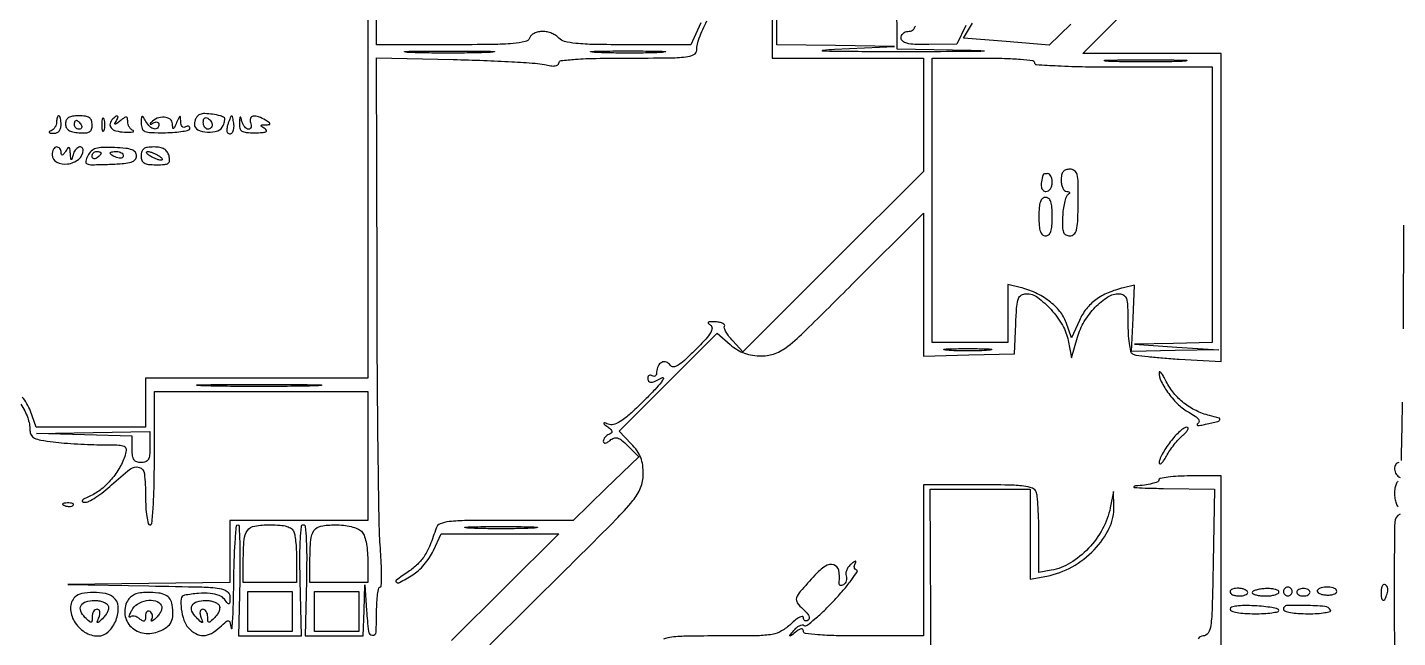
# Model space of a CAD drawing. Extents: x 23 to 255, y 40 to 184.
# Drawn here: x 174.48 to 200.56, y 136.85 to 148.46 of the extents above; entities that cross this region are included whole.
import ezdxf

# ---------------------------------------------------------------- set-up
doc = ezdxf.new("R2010")
doc.units = 0
doc.header["$MEASUREMENT"] = 0

msp = doc.modelspace()

# ---------------------------------------------------------------- linework, layer by layer
for points in [[(207.919475, 175.632891, 0.000007), (191.762556, 175.634099, 0.00002), (173.0434, 175.634494, 0.000013), (151.49745, 175.633531), (95.9364, 175.6296)], [(191.006454, 152.176292), (191.028407, 148.054084), (192.444654, 148.028703, -0.010682), (192.687081, 148.019175, -0.958956), (192.686914, 148.010316, -0.004826), (192.204835, 148.003808, -0.000809), (191.2806, 148.001749, -0.000966), (190.149495, 148.003246, -0.00757), (189.623493, 148.012923, -0.917372), (189.622599, 148.029906, -0.023789), (189.8424, 148.05), (190.9845, 148.099823), (189.86355, 148.117212), (188.7426, 148.1346), (188.7426, 148.8537, 0.008665)], [(183.2859, 136.716427), (184.74525, 138.162229, 0.00196), (185.67431, 139.089911, 0.02468), (186.005817, 139.458211, 0.070904), (186.153928, 139.704207, 0.100431), (186.2046, 139.953937, 0.034244), (186.192335, 140.132805, 0.059282), (186.154745, 140.276803, 0.060466), (186.085055, 140.406037, 0.037178), (185.974898, 140.539599), (185.745196, 140.779356), (186.676794, 141.710954), (187.608392, 142.642552), (187.858246, 142.427679, 0.038915), (187.994709, 142.327664, 0.053262), (188.131885, 142.261694, 0.051646), (188.283186, 142.224887, 0.033799), (188.462444, 142.212703, 0.092571), (188.714102, 142.259623, 0.075538), (188.952286, 142.395913, 0.026619), (189.300306, 142.703464, 0.002107), (190.175594, 143.571406), (191.5344, 144.930212), (191.5344, 143.568447), (191.5344, 142.206681), (192.40155, 142.23079), (193.2687, 142.2549), (193.293715, 142.82595, -0.00743), (193.313275, 143.15914, -0.065475), (193.34314, 143.303312, -0.177166), (193.398801, 143.371344, -0.134397), (193.492525, 143.397, -0.160209), (193.710348, 143.325367, -0.051484), (193.965263, 143.093393, -0.05068), (194.182452, 142.794466, -0.085611), (194.290181, 142.504971), (194.352107, 142.174878), (194.46654, 142.567328, -0.064037), (194.597751, 142.867886, -0.05647), (194.805464, 143.139798, -0.061195), (195.043557, 143.333676, -0.141218), (195.263291, 143.397, -0.145553), (195.348851, 143.371554, -0.177446), (195.398535, 143.305019, -0.064882), (195.421141, 143.165458, -0.007752), (195.426, 142.852093, 0.015019), (195.43239, 142.639401, 0.021361), (195.451792, 142.451312, 0.018171), (195.479355, 142.301407, 0.202461), (195.513801, 142.252921, 0.105192), (195.579025, 142.229558, 0.004999), (195.810957, 142.200568, 0.00802), (196.089043, 142.173141, 0.00567), (196.402101, 142.150899), (197.2026, 142.10314), (197.2026, 145.03427), (197.2026, 147.9654), (195.886565, 147.9654), (194.570531, 147.9654), (198.593765, 151.987581, 0.000596)], [(187.30228, 148.553075), (187.106277, 148.1346), (185.904398, 148.1346, -0.004094), (185.275236, 148.139751, -0.020103), (184.92059, 148.159836, -0.033948), (184.702717, 148.196036, -0.162805), (184.5972, 148.2615, 0.077928), (184.542047, 148.31012, 0.044389), (184.462954, 148.351123, 0.043027), (184.373844, 148.379035, 0.05444), (184.288086, 148.3884, 0.057719), (184.206528, 148.378954, 0.058842), (184.12985, 148.351123, 0.064964), (184.069249, 148.310066, 0.120372), (184.035594, 148.2615, -0.251801), (183.956243, 148.193151, -0.033022), (183.728553, 148.158349, -0.018497), (183.334063, 148.139134, -0.00292), (182.557749, 148.1346), (181.1286, 148.1346), (181.1286, 150.7995)], [(180.9594, 148.9806), (180.9594, 145.3851), (180.9594, 141.7896), (178.8444, 141.7896), (176.7294, 141.7896), (176.7294, 141.3243), (176.7294, 140.859), (175.688895, 140.859), (174.64839, 140.859), (174.539636, 141.159756, 0.092322), (174.380903, 141.429988, 0.049892)], [(188.658, 148.682406), (188.658, 147.8808), (190.0962, 147.8808), (191.5344, 147.8808), (191.5344, 146.801376), (191.5344, 145.721952), (189.817581, 144.006666), (188.100762, 142.291379), (187.905218, 142.499527, -0.025995), (187.833464, 142.584335, -0.037088), (187.779759, 142.667009, -0.041054), (187.748384, 142.737288, -0.226506), (187.752718, 142.777387, 0.312736), (187.751258, 142.804896, 0.117087), (187.719566, 142.830443, 0.064519), (187.659371, 142.850156, 0.031901), (187.579413, 142.860108, 0.013224), (187.480869, 142.863421, 0.137601), (187.442151, 142.852858, 0.48778), (187.439669, 142.832842, 0.058293), (187.480249, 142.800691, -0.266146), (187.511919, 142.742301, -0.13045), (187.487525, 142.658316, -0.050862), (187.391795, 142.530741, -0.010004), (187.193084, 142.323916, -0.010293), (186.988942, 142.12801, -0.049444), (186.860338, 142.031171, -0.122555), (186.775351, 142.004628, -0.275695), (186.717626, 142.034621, 0.169135), (186.644171, 142.09428, 0.204276), (186.55617, 142.089348, 0.164005), (186.484584, 142.017946, 0.115908), (186.4584, 141.906514, -0.069308), (186.452171, 141.861795, -0.14379), (186.433549, 141.83225, -0.190139), (186.40594, 141.822267, -0.131946), (186.3738, 141.8319, 0.082592), (186.341474, 141.845141, 0.161196), (186.314051, 141.842509, 0.182303), (186.295823, 141.824621, 0.108972), (186.2892, 141.794593, 0.121809), (186.304317, 141.733463, 0.283517), (186.343342, 141.710419, 0.101233), (186.419033, 141.727416, 0.013002), (186.569712, 141.799957, -0.689171), (186.587321, 141.78413, -0.075081), (186.547679, 141.714584, -0.021452), (186.42264, 141.569366, -0.007993), (186.235215, 141.375981, -0.010266), (185.978121, 141.129399, -0.034846), (185.796745, 140.98442, -0.056484), (185.660819, 140.9116, -0.175153), (185.558415, 140.908304, 0.004552), (185.46661, 140.937257, 0.336165), (185.452752, 140.932164, 0.381627), (185.454933, 140.918575, 0.004977), (185.5278, 140.86054, -0.028294), (185.585968, 140.809606, -0.163202), (185.604285, 140.773678, -0.265826), (185.592916, 140.744515, -0.073631), (185.54895, 140.718609, 0.065615), (185.508517, 140.695646, 0.060931), (185.474264, 140.662481, 0.065059), (185.451045, 140.6246, 0.105376), (185.4432, 140.587791, 0.19315), (185.453731, 140.561547, 0.241369), (185.478203, 140.553057, 0.105911), (185.518343, 140.567746, 0.032734), (185.570743, 140.605734, -0.08344), (185.645901, 140.64939, -0.165999), (185.713901, 140.651481, -0.101426), (185.791705, 140.608934, -0.020708), (185.907742, 140.502131), (186.117196, 140.292676), (185.493115, 139.687538), (184.869033, 139.0824), (183.588361, 139.0824, 0.002817), (182.840177, 139.078184, 0.024939), (182.510755, 139.058019, 0.06418), (182.336932, 139.015631, 0.226903), (182.260115, 138.93435, -0.016554), (182.145685, 138.614956, -0.047607), (182.038706, 138.405532, -0.060203), (181.909875, 138.248697, -0.041527), (181.730935, 138.104038, 0.007762), (181.503519, 137.944289, 0.515304), (181.503875, 137.903506, 0.286547), (181.563882, 137.900365, 0.006932), (181.815931, 138.044578, 0.054094), (181.921533, 138.123474, 0.029119), (182.033952, 138.241082, 0.028639), (182.135776, 138.375762, 0.039756), (182.209684, 138.507696), (182.3553, 138.824235), (183.474871, 138.826417), (184.594442, 138.8286), (183.57508, 137.8134), (182.555718, 136.7982)], [(174.358746, 141.292394, -0.056958), (174.4868, 141.037028, -0.08798), (174.5298, 140.794548, 0.130293), (174.552645, 140.708369, 0.149657), (174.61442, 140.650189, 0.07171), (174.737119, 140.610187, 0.01311), (174.97395, 140.575419, 0.010001), (175.179437, 140.554897, 0.00546), (175.4322, 140.537526, 0.005438), (175.689542, 140.525468, 0.008613), (175.910251, 140.521335, -0.00618), (176.221775, 140.517019, -0.097645), (176.324762, 140.493894, -0.297726), (176.360022, 140.439663, -0.074841), (176.343302, 140.33025, -0.054631), (176.239266, 140.091013, -0.045626), (176.080354, 139.863907, -0.046733), (175.888169, 139.675426, -0.067424), (175.685173, 139.55163, 0.014372), (175.577335, 139.500634, 0.085989), (175.527749, 139.463559, 0.459083), (175.530143, 139.440523, 0.141047), (175.56804, 139.427701, 0.131223), (175.648163, 139.445195, 0.023553), (175.781777, 139.522232, 0.023996), (175.933552, 139.630148, 0.019663), (176.085101, 139.7592, -0.019844), (176.441212, 140.062223, -0.250694), (176.609061, 140.091741, -0.296096), (176.707866, 139.969024, -0.025538), (176.7294, 139.5477, 0.013867), (176.735352, 139.333106, 0.024301), (176.753804, 139.156425, 0.022017), (176.780115, 139.024373, 0.345347), (176.814, 138.9978, 0.387276), (176.85176, 139.032207, 0.006567), (176.87604, 139.3362, 0.011649), (176.893283, 139.734421, 0.004994), (176.8986, 140.2668), (176.8986, 141.5358), (178.929, 141.5358), (180.9594, 141.5358), (180.9594, 140.3091), (180.9594, 139.0824), (179.6481, 139.0824), (178.3368, 139.0824), (178.3368, 138.4902), (178.3368, 137.898), (176.79285, 137.878881), (175.2489, 137.859762), (176.79285, 137.834672, -0.001638), (177.80335, 137.81494, -0.027873), (178.134766, 137.788859, -0.11858), (178.281421, 137.731923, -0.245888), (178.3368, 137.626122, -0.010054), (178.334615, 137.517476, -0.290163), (178.319441, 137.495534, -0.329483), (178.295019, 137.501397, -0.011743), (178.23105, 137.581293, 0.146911), (178.129741, 137.654758, 0.059457), (177.961406, 137.691854, 0.04596), (177.738819, 137.69325, 0.025519), (177.46965, 137.656247, 0.334548), (177.407718, 137.588075, 0.053776), (177.410716, 137.396706, 0.051393), (177.459324, 137.185116, 0.102117), (177.546212, 137.037511, 0.081282), (177.685174, 136.926732, 0.133719), (177.83007, 136.890512, 0.121808), (177.983045, 136.931751, 0.061145), (178.146019, 137.050052, -0.00761), (178.267367, 137.159702, -0.207196), (178.307562, 137.172621, -0.31467), (178.33471, 137.149411, -0.015708), (178.36195, 137.028902, 0.863308), (178.376752, 137.02956, 0.01206), (178.391048, 137.212696, 0.007446), (178.402916, 137.517684, 0.003331), (178.409879, 137.91915, -0.005513), (178.418858, 138.332754, -0.009163), (178.436654, 138.680992, -0.003336), (178.458989, 138.97409, -0.389487), (178.48485, 138.997954, -0.400528), (178.509861, 138.974207, -0.003491), (178.522028, 138.687377, -0.009374), (178.527718, 138.345994, -0.00562), (178.522315, 137.940454), (178.49633, 136.8828), (179.0982, 136.8828), (179.70007, 136.8828), (179.674085, 137.940454, -0.005843), (179.668318, 138.388275, -0.01414), (179.677278, 138.719041, -0.009778), (179.695698, 138.964447, -0.386806), (179.7327, 138.998108, -0.386806), (179.769702, 138.964447, -0.009778), (179.788122, 138.719041, -0.01414), (179.797082, 138.388275, -0.005843), (179.791315, 137.940454), (179.76533, 136.8828), (180.320065, 136.8828), (180.8748, 136.8828), (180.890797, 137.36925), (180.906793, 137.8557), (180.937318, 137.36925, 0.014014), (180.973809, 136.968004, 0.348669), (181.047562, 136.894883, 0.429309), (181.116983, 136.953463, 0.014716), (181.1286, 137.3481, -0.012902), (181.133204, 137.526488, -0.021232), (181.147376, 137.676718, -0.016677), (181.167294, 137.792843, -0.35587), (181.192519, 137.8134, 0.402979), (181.216335, 137.836316, 0.00714), (181.22105, 138.030848, 0.013497), (181.216977, 138.269802, 0.008054), (181.199886, 138.55365, -0.014755), (181.17725, 139.037578, -0.001136), (181.157781, 140.338761, -0.001557), (181.142916, 141.891284, -0.001187), (181.135967, 143.591122), (181.1286, 147.888344), (182.58795, 147.853955, -0.003601), (183.166916, 147.836139, -0.004617), (183.699383, 147.810989, -0.003585), (184.144797, 147.782622, -0.039143), (184.32225, 147.755981, 0.021034), (184.444235, 147.733127, 0.063596), (184.528595, 147.731767, 0.124369), (184.578215, 147.750351, 0.246032), (184.5972, 147.786598, -0.380357), (184.63767, 147.832102, -0.011312), (184.91276, 147.858131, -0.013701), (185.309771, 147.875736, -0.004229), (185.9085, 147.8808, 0.002484), (186.689557, 147.884681, 0.025589), (187.011352, 147.904368, 0.077752), (187.168225, 147.947355, 0.29178), (187.221658, 148.02885, -0.08991), (187.266796, 148.261187, -0.02779), (187.414911, 148.5869, -0.028214)], [(192.341312, 148.498098), (192.1689, 148.142497), (191.64015, 148.138548, -0.009835), (191.369995, 148.141845, -0.04919), (191.220017, 148.161479, -0.113023), (191.140755, 148.200116, -0.226809), (191.1114, 148.2615, -0.099038), (191.121088, 148.30993, -0.097945), (191.148677, 148.351123, -0.097945), (191.18987, 148.378712, -0.099038), (191.2383, 148.3884, 0.053795), (191.286848, 148.393638, 0.073542), (191.327923, 148.409183, 0.093269), (191.355495, 148.432154, 0.174279), (191.3652, 148.459152, -0.329155), (191.385268, 148.486333, -0.031056)], [(194.339409, 148.52831), (193.929617, 148.124681), (193.113029, 148.19309), (192.29644, 148.2615), (192.469124, 148.54475, -0.047124)], [(200.6712, 144.702524, -0.001258), (200.666239, 142.730276, -0.003421)], [(200.649654, 141.333431, -0.000648), (200.627416, 140.222155, -0.407987)], [(200.5866, 140.1822, 0.266094), (200.524515, 140.146641, 0.152487), (200.504425, 140.060014, 0.118456), (200.536391, 139.960419, 0.161605), (200.60775, 139.899829, -0.009076)], [(197.2026, 134.8101), (197.2026, 139.9284), (196.6104, 139.9284, 0.012715), (196.383359, 139.922626, 0.020932), (196.192159, 139.904847, 0.01625), (196.044095, 139.879878, 0.356899), (196.0182, 139.848221, -0.315867), (195.99504, 139.815217, -0.025397), (195.887731, 139.782468, -0.02702), (195.744291, 139.754673, -0.016884), (195.57405, 139.736971, 0.161271), (195.541887, 139.723764, 0.663868), (195.546158, 139.710462, 0.014622), (195.753167, 139.698301, 0.003367), (196.1028, 139.690362), (197.0757, 139.674826), (197.050604, 138.278813, -0.002099), (197.031303, 137.408553, -0.027293), (197.005124, 137.085831, -0.098279), (196.953748, 136.936544, -0.266938), (196.860254, 136.8828, 0.27553), (196.767023, 136.827204, 0.096347)], [(200.566929, 139.829898, 0.076292), (200.532787, 139.773909, 0.058902), (200.509677, 139.692823, 0.040015), (200.502, 139.59705, 0.039756), (200.509809, 139.498988, 0.046054), (200.533064, 139.408286, 0.051922), (200.567123, 139.337195, 0.146955)], [(191.684219, 136.036826), (191.6613, 139.674652), (192.61305, 139.674626), (193.5648, 139.6746), (193.5648, 138.819185), (193.5648, 137.96377), (193.88205, 138.022588, 0.082241), (194.365324, 138.197591, 0.073633), (194.787413, 138.524193, 0.078615), (195.073671, 138.935213, 0.122252), (195.162471, 139.355669), (195.152742, 139.6323), (195.092372, 139.322332, -0.077852), (194.946889, 138.92097, -0.063684), (194.677502, 138.551756, -0.065409), (194.332897, 138.271581, -0.094273), (193.96665, 138.132043), (193.734, 138.090663), (193.734, 138.791112, 0.00675), (193.730247, 139.069132, 0.008619), (193.718916, 139.325114, 0.006941), (193.702811, 139.538418, 0.069403), (193.682649, 139.625381, 0.219566), (193.610432, 139.695704, 0.054746), (193.445875, 139.734315, 0.026103), (193.154332, 139.75443, 0.004173), (192.582849, 139.7592), (191.5344, 139.7592), (191.5344, 138.321), (191.5344, 136.8828), (190.3923, 136.8828, -0.004925), (189.871865, 136.887927, -0.015814), (189.525728, 136.905708, -0.014726), (189.289571, 136.932366, -0.37325), (189.2502, 136.977759, 0.175574), (189.23894, 137.008838, 0.260003), (189.212514, 137.018991, 0.105167), (189.167218, 137.002382, 0.026016), (189.10215, 136.956609, -0.001578), (189.006744, 136.882271, -0.369968), (188.996413, 136.882788, -0.385159), (188.995638, 136.892857, -0.00161), (189.069436, 136.987619, -0.048881), (189.119631, 137.040159, -0.064137), (189.174994, 137.076625, -0.079228), (189.226852, 137.092452, -0.174661), (189.266822, 137.084027, 0.308362), (189.320069, 137.086406, 0.01391), (189.471161, 137.206277, 0.01921), (189.650277, 137.368817, 0.012099), (189.847223, 137.571408, 0.01027), (190.032462, 137.779849, 0.018305), (190.174826, 137.959771, 0.014169), (190.274385, 138.103917, 0.488358), (190.262659, 138.137876, -0.137901), (190.235749, 138.156437, -0.127475), (190.221452, 138.186858, -0.106674), (190.222475, 138.224995, -0.075323), (190.238813, 138.264776, 0.072711), (190.251435, 138.295062, 0.542605), (190.242764, 138.304472, 0.113678), (190.213491, 138.292287, 0.015067), (190.159768, 138.251365, 0.059957), (190.110167, 138.200204, 0.062311), (190.07487, 138.139364, 0.069239), (190.058478, 138.078477, 0.123404), (190.064696, 138.027272, -0.087467), (190.073891, 137.97995, -0.079437), (190.066885, 137.930628, -0.08125), (190.04513, 137.886915, -0.098639), (190.011709, 137.855768, -0.081731), (189.975076, 137.840689, -0.209682), (189.94751, 137.845876, -0.202941), (189.93206, 137.869928, -0.076889), (189.931365, 137.91066, 0.085109), (189.923955, 138.132523, 0.279954), (189.828291, 138.23539, 0.219444), (189.668907, 138.210273, 0.060475), (189.471401, 138.040803, 0.005674), (189.191996, 137.728273, 0.094612), (189.121994, 137.608657, 0.244632), (189.135036, 137.515446, 0.059442), (189.242956, 137.396683, -0.032075), (189.313943, 137.326657, -0.07723), (189.35391, 137.26484, -0.137268), (189.361149, 137.215936, -0.226599), (189.338997, 137.181494, -0.095938), (189.305125, 137.168656, -0.17383), (189.276284, 137.173703, -0.171811), (189.256993, 137.196008, -0.093458), (189.2502, 137.232035, 0.4204), (189.229657, 137.25215, 0.113871), (189.180499, 137.239711, 0.050518), (189.104114, 137.19015, 0.021873), (189.012921, 137.110128, -0.058286), (188.837264, 136.977273, -0.091432), (188.65982, 136.912753, -0.038329), (188.379673, 136.887536, -0.003287), (187.659321, 136.8828, 0.003612), (187.049881, 136.878397, 0.024691), (186.750203, 136.859246, 0.055667), (186.590514, 136.822796, 0.318996)], [(200.60775, 139.20225, 0.287201), (200.506113, 139.045352, 0.003503), (200.495433, 137.784186, 0.004367), (200.504472, 136.541331, 0.194755), (200.60352, 136.30752, -0.018208)]]:
    msp.add_lwpolyline(points, format="xyb")
for points in [[(183.260471, 147.986911, -0.005509), (182.9058, 147.978213, -0.003401), (182.488581, 147.975419, -0.00341), (182.076194, 147.978276, -0.006115), (181.737671, 147.987072, -0.049593), (181.664239, 147.997219, -0.872495), (181.665214, 148.006895, -0.00736), (181.978022, 148.013408, -0.001551), (182.5245, 148.015045, -0.001511), (183.070227, 148.013338, -0.008015), (183.368846, 148.006714, -0.909231), (183.369391, 147.997144, -0.029078)], [(186.568017, 147.987262, -0.007659), (186.287133, 147.978152, -0.004233), (185.943836, 147.975187, -0.00422), (185.595786, 147.978066, -0.006772), (185.299017, 147.987046, -0.034402), (185.20534, 147.997637, -0.891547), (185.206002, 148.007523, -0.010022), (185.45378, 148.014387, -0.00187), (185.9085, 148.016165, -0.00193), (186.36396, 148.014485, -0.009062), (186.625696, 148.007764, -0.83955), (186.627007, 147.997751, -0.064206)], [(193.6494, 147.7962, 0.395015), (193.685644, 147.757482, 0.004008), (194.09355, 147.733808, 0.008881), (194.621792, 147.716794, 0.003609), (195.3414, 147.7116), (197.0334, 147.7116), (197.0334, 145.089), (197.0334, 142.4664), (196.29315, 142.450206), (195.5529, 142.434012), (196.3566, 142.3818), (197.1603, 142.329588), (196.328766, 142.313394), (195.497233, 142.2972), (195.525066, 142.928218), (195.5529, 143.559235), (195.3414, 143.508545, 0.040353), (195.049211, 143.413046, 0.060392), (194.816068, 143.280424, 0.066117), (194.636586, 143.10643, 0.062062), (194.504211, 142.888037), (194.357118, 142.559495), (194.25322, 142.84682, 0.085976), (194.131183, 143.060703, 0.057794), (193.927838, 143.256035, 0.053638), (193.666999, 143.413336, 0.051106), (193.37445, 143.514644), (193.1418, 143.569424), (193.1418, 143.017912), (193.1418, 142.4664), (192.4227, 142.4664), (191.7036, 142.4664), (191.7036, 145.1736), (191.7036, 147.8808), (192.6765, 147.8808, -0.00681), (193.077896, 147.875333, -0.014876), (193.385025, 147.857811, -0.010078), (193.61708, 147.832911, -0.377473)], [(196.46235, 147.817859, -0.006428), (196.144616, 147.808973, -0.003776), (195.7644, 147.806102, -0.003776), (195.384184, 147.808973, -0.006428), (195.06645, 147.817859, -0.041169), (194.982762, 147.828213, -0.883896), (194.983568, 147.837988, -0.008506), (195.263859, 147.844661, -0.001698), (195.7644, 147.84636, -0.001698), (196.264941, 147.844661, -0.008506), (196.545232, 147.837988, -0.883896), (196.546038, 147.828213, -0.041169)], [(175.0374, 146.66115, -0.080074), (175.029501, 146.612144, -0.064399), (175.006336, 146.563971, -0.065245), (174.972081, 146.523889, -0.087674), (174.93165, 146.498629, 0.051902), (174.897976, 146.480787, 0.449116), (174.895943, 146.465891, 0.185333), (174.917558, 146.454204, 0.021021), (174.97395, 146.449279, 0.092633), (175.036137, 146.458021, 0.127577), (175.083179, 146.488719, 0.11638), (175.112176, 146.540912, 0.06896), (175.122, 146.6118, 0.023598), (175.118938, 146.676644, 0.037669), (175.109574, 146.731297, 0.04382), (175.096075, 146.77038, 0.295869), (175.0797, 146.781, 0.24616), (175.063465, 146.772492, 0.066613), (175.049826, 146.745794, 0.051349), (175.040482, 146.707058, 0.033532)], [(175.2066, 146.629795, 0.111317), (175.222319, 146.560065, 0.13473), (175.265956, 146.509429, 0.09427), (175.34308, 146.476487, 0.034924), (175.4604, 146.459251, 0.027128), (175.591896, 146.456383, 0.12689), (175.663973, 146.47749, 0.187056), (175.701655, 146.525677, 0.073588), (175.7142, 146.610456, 0.079721), (175.700814, 146.69388, 0.166752), (175.661575, 146.745638, 0.117808), (175.587749, 146.773184, 0.030657), (175.4604, 146.781, 0.031553), (175.33896, 146.773329, 0.103145), (175.263251, 146.74725, 0.154979), (175.221571, 146.700298, 0.105002)], [(175.5027, 146.6118, -0.082592), (175.515941, 146.579474, -0.161196), (175.513309, 146.552051, -0.182303), (175.495421, 146.533823, -0.108972), (175.465393, 146.5272, -0.093332), (175.431193, 146.53364, -0.09642), (175.402118, 146.552051, -0.099167), (175.382658, 146.57952, -0.105053), (175.3758, 146.6118, -0.042167), (175.378536, 146.644189, -0.061769), (175.386759, 146.671549, -0.081139), (175.398841, 146.690101, -0.210953), (175.413107, 146.6964, -0.151918), (175.430935, 146.690855, -0.038439), (175.454814, 146.671549, -0.035638), (175.479943, 146.644183, -0.029505)], [(175.896758, 146.6118, 0.017491), (175.899397, 146.536384, 0.078554), (175.909293, 146.493492, 0.447206), (175.923585, 146.488336, 0.174857), (175.939429, 146.50605, 0.057986), (175.952655, 146.554273, 0.037979), (175.957031, 146.6118, 0.037979), (175.952655, 146.669327, 0.057986), (175.939429, 146.71755, 0.174857), (175.923585, 146.735264, 0.447206), (175.909293, 146.730108, 0.078554), (175.899397, 146.687216, 0.017491)], [(176.109, 146.7246, 0.127849), (176.055322, 146.633213, 0.252456), (176.072992, 146.553378, 0.153305), (176.16618, 146.495709, 0.050219), (176.327718, 146.471367, 0.011899), (176.427017, 146.468843, 0.041756), (176.490719, 146.474068, 0.294764), (176.503675, 146.485866, 0.380353), (176.49675, 146.499567, -0.095135), (176.456316, 146.525232, -0.066126), (176.422064, 146.56729, -0.063806), (176.3989, 146.618612, -0.074267), (176.391, 146.671509, 0.038963), (176.385764, 146.738599, 0.341641), (176.365459, 146.757767, 0.182956), (176.329348, 146.748016, 0.01397), (176.24786, 146.685609, -0.00972), (176.183166, 146.635184, -0.129017), (176.155395, 146.623898, -0.575929), (176.147574, 146.634078, -0.037782), (176.168253, 146.67525, 0.030361), (176.205844, 146.747404, 0.335812), (176.198923, 146.777181, 0.352222), (176.169195, 146.777691, 0.031322)], [(176.647373, 146.639897, 0.096548), (176.665367, 146.540145, 0.210608), (176.719248, 146.486342, 0.085797), (176.834479, 146.463181, 0.00904), (177.1101, 146.460674, 0.015853), (177.288471, 146.467936, 0.025854), (177.438718, 146.486676, 0.023683), (177.551847, 146.512348, 0.337031), (177.5754, 146.543321, 0.130734), (177.568589, 146.568924, 0.189911), (177.550549, 146.583378, 0.144649), (177.523177, 146.583728, 0.06988), (177.4908, 146.5695, -0.171112), (177.45825, 146.562404, -0.180527), (177.429305, 146.57753, -0.117144), (177.408669, 146.615407, -0.056758), (177.400254, 146.670257, 0.008061), (177.395264, 146.760956, 0.453283), (177.383274, 146.770044, 0.240506), (177.366916, 146.75696, 0.004561), (177.3216, 146.6541, -0.005809), (177.278633, 146.55723, -0.221713), (177.260968, 146.542189, -0.468701), (177.248109, 146.55113, -0.011574), (177.242946, 146.632419, 0.232844), (177.197007, 146.716947, 0.13974), (177.086919, 146.755611, 0.108558), (176.94949, 146.73397, 0.115555), (176.83733, 146.656817, 0.039005), (176.818669, 146.632782, 0.507576), (176.822043, 146.623742, 0.183823), (176.839271, 146.625285, 0.017319), (176.87745, 146.645529, -0.065278), (176.917937, 146.662258, -0.132461), (176.952136, 146.662191, -0.184187), (176.974582, 146.645839, -0.145228), (176.9832, 146.616793, -0.193856), (176.956274, 146.549955, -0.265284), (176.895345, 146.532021, -0.13682), (176.811626, 146.578228, -0.066877), (176.736176, 146.67525, 0.008495), (176.682909, 146.763233, 0.361711), (176.663509, 146.76956, 0.295785), (176.650467, 146.751166, 0.006889)], [(177.76575, 146.808725, 0.105489), (177.725303, 146.781829, 0.065776), (177.691064, 146.736073, 0.061625), (177.667891, 146.679367, 0.066311), (177.66, 146.620132, 0.288992), (177.726412, 146.514826, 0.101178), (177.907936, 146.469669, 0.091926), (178.105214, 146.497709, 0.223583), (178.208743, 146.59699, 0.020256), (178.225232, 146.645782, 0.029367), (178.235449, 146.690083, 0.02907), (178.239369, 146.725626, 0.233543), (178.233041, 146.740299, 0.114292), (178.154683, 146.780814, 0.026054), (178.007247, 146.810316, 0.026503), (177.856928, 146.824246, 0.104386)], [(177.9984, 146.606807, -0.105429), (177.991923, 146.576433, -0.099231), (177.973549, 146.550585, -0.096318), (177.946095, 146.533259, -0.092995), (177.9138, 146.5272, -0.153634), (177.881535, 146.537354, -0.097988), (177.854051, 146.565944, -0.080552), (177.835506, 146.608662, -0.062283), (177.8292, 146.659093, -0.066118), (177.835398, 146.705761, -0.138808), (177.854051, 146.736883, -0.191142), (177.881682, 146.747832, -0.139169), (177.9138, 146.7387, -0.06081), (177.946161, 146.712795, -0.051032), (177.973549, 146.678389, -0.053229), (177.992199, 146.641119, -0.089642)], [(178.311159, 146.663141, 0.031108), (178.290317, 146.598578, 0.039794), (178.279717, 146.537019, 0.044381), (178.279602, 146.486399, 0.176541), (178.292509, 146.458691, 0.242448), (178.344642, 146.44201, 0.232038), (178.389928, 146.47448, 0.112038), (178.413519, 146.559853, 0.061341), (178.405229, 146.668628, 0.006855), (178.383917, 146.767498, 0.36589), (178.36955, 146.778267, 0.286752), (178.353074, 146.766584, 0.005261)], [(178.515814, 146.64141, 0.072818), (178.524561, 146.546055, 0.199338), (178.563665, 146.492465, 0.118104), (178.645802, 146.465992, 0.019169), (178.814554, 146.45952, 0.01278), (178.951563, 146.463022, 0.081054), (179.019459, 146.477698, 0.407688), (179.030608, 146.502534, 0.164983), (179.004904, 146.534365, -0.011225), (178.940713, 146.577057, -0.274946), (178.932243, 146.595784, -0.35877), (178.945174, 146.608324, -0.015174), (179.0136, 146.6118, 0.013145), (179.086662, 146.615215, 0.392993), (179.0982, 146.627627, 0.246379), (179.088317, 146.646467, 0.007698), (179.0136, 146.6964, 0.049806), (178.8829, 146.763484, 0.131329), (178.779198, 146.775306, 0.277802), (178.728133, 146.733194, 0.178271), (178.729206, 146.6541, -0.06016), (178.741414, 146.605527, -0.106004), (178.73791, 146.564477, -0.15007), (178.719692, 146.537519, -0.171292), (178.690454, 146.5272, -0.147005), (178.654136, 146.538114, -0.070443), (178.617329, 146.57069, -0.060582), (178.585607, 146.618622, -0.052049), (178.564317, 146.67525, 0.008333), (178.542994, 146.75162, 0.511439), (178.531551, 146.75562, 0.225863), (178.522009, 146.738853, 0.004795)], [(174.9528, 146.038052, 0.283791), (175.039167, 145.898141, 0.154049), (175.246036, 145.864964, 0.130022), (175.45924, 145.956433, 0.225331), (175.543705, 146.12535, 0.242128), (175.51776, 146.17842, 0.269196), (175.461645, 146.184906, 0.130939), (175.392229, 146.129768, 0.096176), (175.349517, 146.04075, -0.005087), (175.326408, 145.955861, -0.451518), (175.31588, 145.950819, -0.279135), (175.306929, 145.963232, -0.003696), (175.299718, 146.0619, 0.013012), (175.291279, 146.153783, 0.26249), (175.275324, 146.175619, 0.350707), (175.252569, 146.169852, 0.018561), (175.2066, 146.1042, -0.021149), (175.169356, 146.051591, -0.167501), (175.144769, 146.035462, -0.405416), (175.128935, 146.044564, -0.066727), (175.123295, 146.08305, 0.07833), (175.11642, 146.123447, 0.089546), (175.097529, 146.157736, 0.099425), (175.069767, 146.180669, 0.123684), (175.0374, 146.1888, 0.173287), (175.005119, 146.177266, 0.093537), (174.977651, 146.144518, 0.073874), (174.959066, 146.095722, 0.054163)], [(175.629235, 146.018918, 0.068295), (175.591129, 145.916131, 0.372221), (175.617091, 145.867926, 0.095689), (175.715144, 145.850759, 0.004647), (176.047145, 145.859651, 0.010285), (176.315725, 145.87488, 0.055758), (176.458859, 145.902201, 0.130054), (176.532439, 145.948196, 0.190628), (176.5602, 146.018364, 0.168675), (176.536414, 146.086866, 0.135387), (176.473128, 146.133325, 0.065256), (176.353205, 146.161883, 0.014466), (176.14229, 146.177631, 0.015707), (175.91528, 146.180852, 0.070815), (175.784632, 146.159953, 0.115369), (175.698148, 146.109311, 0.080157)], [(175.8834, 146.066893, -0.151918), (175.877855, 146.049065, -0.038439), (175.858549, 146.025186, -0.035638), (175.831183, 146.000057, -0.029505), (175.7988, 145.9773, -0.082592), (175.766474, 145.964059, -0.161196), (175.739051, 145.966691, -0.182303), (175.720823, 145.984579, -0.108972), (175.7142, 146.014607, -0.093332), (175.72064, 146.048807, -0.09642), (175.739051, 146.077882, -0.099167), (175.76652, 146.097342, -0.105053), (175.7988, 146.1042, -0.042167), (175.831189, 146.101464, -0.061769), (175.858549, 146.093241, -0.081139), (175.877101, 146.081159, -0.210953)], [(176.3064, 146.022255, -0.184534), (176.296038, 145.995134, -0.147206), (176.269123, 145.978686, -0.100118), (176.228091, 145.976358, -0.055937), (176.1795, 145.989006, -0.02136), (176.130892, 146.010082, -0.030395), (176.089877, 146.033165, -0.030693), (176.05997, 146.055189, -0.222225), (176.0526, 146.070951, -0.289661), (176.060729, 146.083805, -0.046727), (176.089877, 146.094433, -0.039339), (176.13087, 146.101791, -0.024748), (176.1795, 146.1042, -0.062722), (176.228021, 146.098089, -0.08088), (176.269123, 146.080129, -0.098158), (176.296629, 146.053507, -0.152681)], [(176.6448, 146.0196, 0.08646), (176.659511, 145.935161, 0.175497), (176.701972, 145.883968, 0.109409), (176.783792, 145.857492, 0.023755), (176.93298, 145.8504, 0.0178), (177.091577, 145.856048, 0.134616), (177.161589, 145.880721, 0.242281), (177.187816, 145.930015, 0.067435), (177.176913, 146.0196, 0.085218), (177.14203, 146.09651, 0.111474), (177.085864, 146.149143, 0.091163), (177.003296, 146.179197, 0.041839), (176.888733, 146.1888, 0.033316), (176.768082, 146.180752, 0.118862), (176.696442, 146.15298, 0.162854), (176.657949, 146.10144, 0.079821)], [(176.9832, 146.0196, -0.027796), (177.0267, 145.987929, -0.102785), (177.047972, 145.961681, -0.335455), (177.04515, 145.945353, -0.190341), (177.0255, 145.937591, -0.067616), (176.984271, 145.943192, -0.024967), (176.928474, 145.961681, -0.024204), (176.868796, 145.98821, -0.026766), (176.814, 146.0196, -0.027796), (176.7705, 146.051271, -0.102785), (176.749228, 146.077519, -0.335455), (176.75205, 146.093847, -0.190341), (176.7717, 146.101609, -0.067616), (176.812929, 146.096008, -0.024967), (176.868726, 146.077519, -0.024204), (176.928404, 146.05099, -0.026766)], [(193.812127, 145.66005, 0.032616), (193.780275, 145.525099, 0.08573), (193.780718, 145.426005, 0.153543), (193.811852, 145.366233, 0.199037), (193.868386, 145.3428, 0.140386), (193.913923, 145.355843, 0.09991), (193.952722, 145.392502, 0.085114), (193.978853, 145.44733, 0.068844), (193.9878, 145.512, 0.048028), (193.981566, 145.576754, 0.068025), (193.962949, 145.631497, 0.088204), (193.935507, 145.668385, 0.191087), (193.9032, 145.6812, 0.02343), (193.870323, 145.679659, 0.033634), (193.84155, 145.674987, 0.035637), (193.819751, 145.668258, 0.229699)], [(194.157, 145.5543, 0.047987), (194.164795, 145.473263, 0.067455), (194.188064, 145.404548, 0.087009), (194.222359, 145.357982, 0.189774), (194.26275, 145.341505, -0.04656), (194.302362, 145.337318, -0.268886), (194.317532, 145.323913, -0.273631), (194.313304, 145.30431, -0.047673), (194.2839, 145.278055, 0.151059), (194.250143, 145.232461, 0.026341), (194.21972, 145.12854, 0.026519), (194.19619, 144.998568, 0.021039), (194.184214, 144.85635, 0.015138), (194.181983, 144.664964, 0.086812), (194.201253, 144.565731, 0.182621), (194.245907, 144.515456, 0.121413), (194.321603, 144.4968, 0.186154), (194.401143, 144.527476, 0.148016), (194.448881, 144.606988, 0.052224), (194.47252, 144.771798, 0.006616), (194.481464, 145.1313, 0.005864), (194.481432, 145.508235, 0.058326), (194.46124, 145.664714, 0.179087), (194.41147, 145.737578, 0.155514), (194.322926, 145.7658, 0.079189), (194.245927, 145.753528, 0.148444), (194.194743, 145.717691, 0.121974), (194.165952, 145.653649, 0.044964)], [(193.734, 144.8634, 0.017734), (193.740239, 144.687562, 0.065673), (193.762471, 144.57905, 0.127471), (193.802253, 144.519224, 0.184658), (193.8609, 144.4968, 0.184658), (193.919547, 144.519224, 0.127471), (193.959329, 144.57905, 0.065673), (193.981561, 144.687562, 0.017734), (193.9878, 144.8634, 0.017734), (193.981561, 145.039238, 0.065673), (193.959329, 145.14775, 0.127471), (193.919547, 145.207576, 0.184658), (193.8609, 145.23, 0.184658), (193.802253, 145.207576, 0.127471), (193.762471, 145.14775, 0.065673), (193.740239, 145.039238, 0.017734)], [(192.78225, 142.319616, -0.012378), (192.599302, 142.309739, -0.007295), (192.3804, 142.306545, -0.007295), (192.161498, 142.309739, -0.012378), (191.97855, 142.319616, -0.075495), (191.929183, 142.331143, -0.793398), (191.93083, 142.341994, -0.016391), (192.092259, 142.34941, -0.003282), (192.3804, 142.351302, -0.003282), (192.668541, 142.34941, -0.016391), (192.82997, 142.341994, -0.793398), (192.831617, 142.331143, -0.075495)], [(196.020126, 141.902206, 0.124382), (196.061191, 141.725242, 0.040835), (196.203683, 141.496509, 0.040898), (196.392667, 141.281257, 0.068611), (196.586586, 141.139413, -0.020378), (196.706563, 141.068264, -0.082863), (196.768942, 141.011149, -0.205079), (196.781457, 140.964014, -0.211437), (196.755786, 140.923226, 0.250947), (196.745547, 140.90388, 0.388564), (196.757535, 140.890913, 0.060568), (196.814857, 140.89307, 0.015367), (196.9065, 140.910631, 0.005621), (197.139977, 140.96562, 0.233186), (197.17843, 140.998056, 0.45359), (197.163283, 141.030247, 0.01044), (196.979933, 141.07872, -0.054107), (196.72523, 141.170451, -0.053025), (196.494261, 141.315175, -0.053655), (196.301315, 141.50336, -0.058253), (196.158897, 141.723458, 0.013612), (196.106071, 141.823662, 0.03696), (196.061685, 141.890493, 0.128021), (196.034427, 141.911473, 0.531031)], [(179.970275, 141.641843, -0.004107), (179.497161, 141.633543, -0.002321), (178.923531, 141.630855, -0.002316), (178.344948, 141.633509, -0.003803), (177.855275, 141.641749, -0.021209), (177.710903, 141.651414, -0.934674), (177.711281, 141.660477, -0.005396), (178.12862, 141.666723, -0.001032), (178.8867, 141.668321, -0.001052), (179.645548, 141.666758, -0.005066), (180.077438, 141.660582, -0.915462), (180.078021, 141.651445, -0.03157)], [(196.234005, 140.576065, 0.019201), (196.151641, 140.459021, 0.02214), (196.082588, 140.34131, 0.021905), (196.033458, 140.237616, 0.107192), (196.021587, 140.174215, 0.347005), (196.036832, 140.155986, 0.24546), (196.063669, 140.163561, 0.060333), (196.107759, 140.216572, 0.019292), (196.160087, 140.304932, -0.025142), (196.224853, 140.411434, -0.017462), (196.308018, 140.525122, -0.017657), (196.395754, 140.628907, -0.034385), (196.47395, 140.703968, 0.02717), (196.535814, 140.761661, 0.07414), (196.570393, 140.81031, 0.207013), (196.572286, 140.840981, 0.308366), (196.551255, 140.856185, 0.161685), (196.499, 140.840429, 0.027474), (196.416217, 140.775061, 0.027536), (196.324065, 140.684193, 0.021442)], [(176.814, 140.4783, -0.022514), (176.807047, 140.323966, -0.10769), (176.780764, 140.240363, -0.177212), (176.729608, 140.197199, -0.087745), (176.6448, 140.1822, -0.080799), (176.562477, 140.195591, -0.165243), (176.511011, 140.234717, -0.117431), (176.483473, 140.307998, -0.031427), (176.4756, 140.433138), (176.4756, 140.684076), (175.56615, 140.71127), (174.6567, 140.738465), (175.73535, 140.756433), (176.814, 140.7744)], [(175.190738, 139.363009, 0.051402), (175.237003, 139.349808, 0.05415), (175.284172, 139.346642, 0.060344), (175.325229, 139.353339, 0.126455), (175.352888, 139.369688, 0.296942), (175.356797, 139.388203, 0.208169), (175.341354, 139.403824, 0.077125), (175.300747, 139.413191, 0.028489), (175.24185, 139.414121, 0.018894), (175.178711, 139.409126, 0.168741), (175.154028, 139.39717, 0.470617), (175.155487, 139.381752, 0.054073)], [(179.554449, 138.863981, -0.056722), (179.574378, 138.786925, -0.011663), (179.590716, 138.647247, -0.012131), (179.602029, 138.483189, -0.011148), (179.6058, 138.314081), (179.6058, 137.898), (179.0982, 137.898), (178.5906, 137.898), (178.5906, 138.314081, -0.018084), (178.605197, 138.717531, -0.142528), (178.669694, 138.891263, -0.195929), (178.807313, 138.974734, -0.039585), (179.0982, 138.9978, -0.018349), (179.290615, 138.990736, -0.053028), (179.421666, 138.966978, -0.084005), (179.506851, 138.925521, -0.147009)], [(180.838543, 138.876943, -0.10642), (180.888238, 138.799982, -0.03626), (180.926335, 138.671769, -0.031737), (180.951193, 138.510442, -0.022363), (180.9594, 138.327043), (180.9594, 137.898), (180.4095, 137.898), (179.8596, 137.898), (179.8596, 138.314081, -0.017906), (179.873891, 138.713003, -0.136046), (179.936383, 138.888519, -0.197126), (180.069048, 138.973377, -0.044979), (180.339994, 138.9978, -0.027751), (180.49643, 138.989111, -0.031724), (180.643975, 138.963114, -0.034272), (180.765902, 138.924549, -0.102996)], [(184.11075, 138.934984, -0.00749), (183.831527, 138.925882, -0.004402), (183.4974, 138.92294, -0.004402), (183.163273, 138.925882, -0.00749), (182.88405, 138.934984, -0.04765), (182.810258, 138.945593, -0.86651), (182.811215, 138.955604, -0.009912), (183.057541, 138.962439, -0.001979), (183.4974, 138.96418, -0.001979), (183.937259, 138.962439, -0.009912), (184.183585, 138.955604, -0.86651), (184.184542, 138.945593, -0.04765)], [(175.38675, 137.62131, 0.201764), (175.302268, 137.414146, 0.131911), (175.372882, 137.162213, 0.116781), (175.570824, 136.957298, 0.143522), (175.825012, 136.8828, 0.196009), (176.021872, 136.963056, 0.105847), (176.16891, 137.184734, 0.108828), (176.209928, 137.442251, 0.213592), (176.11605, 137.622703, 0.123911), (175.969489, 137.688798, 0.044782), (175.740242, 137.70893, 0.044326), (175.515102, 137.688499, 0.152747)], [(176.384762, 137.547944, 0.159103), (176.338151, 137.285595, 0.169534), (176.457353, 137.054148, 0.155988), (176.7047, 136.934715, 0.134059), (176.992391, 136.971207, 0.059391), (177.13595, 137.051761, 0.122174), (177.218206, 137.149883, 0.108873), (177.250469, 137.283084, 0.04136), (177.238568, 137.475, 0.109908), (177.196308, 137.586077, 0.133434), (177.11306, 137.659537, 0.087222), (176.974338, 137.699985, 0.027433), (176.757695, 137.71188, 0.036687), (176.624785, 137.702115, 0.066969), (176.520454, 137.672066, 0.081147), (176.441563, 137.620818, 0.085548)], [(197.3718, 137.723542, 0.201195), (197.384514, 137.693224, 0.084737), (197.421503, 137.667507, 0.064806), (197.476233, 137.650032, 0.044935), (197.541, 137.6442, 0.037503), (197.605796, 137.649067, 0.056318), (197.660498, 137.663763, 0.073935), (197.697868, 137.685288, 0.229038), (197.7102, 137.710797, 0.218405), (197.698066, 137.737251, 0.068155), (197.660498, 137.761575, 0.053734), (197.605787, 137.780383, 0.037158), (197.541, 137.790139, 0.044872), (197.476221, 137.7892, 0.067802), (197.421503, 137.775834, 0.091879), (197.384702, 137.752853, 0.210357)], [(197.7948, 137.708546, 0.294034), (197.810829, 137.683646, 0.04468), (197.869354, 137.663102, 0.038162), (197.951336, 137.648859, 0.023936), (198.0486, 137.6442, 0.027862), (198.145846, 137.649623, 0.043751), (198.227846, 137.666149, 0.054297), (198.285382, 137.690122, 0.273399), (198.3024, 137.718919, 0.281519), (198.285231, 137.746995, 0.056267), (198.227846, 137.768642, 0.04448), (198.145855, 137.781823, 0.027843), (198.0486, 137.783265, 0.023876), (197.951344, 137.774627, 0.037513), (197.869354, 137.757038, 0.043146), (197.810685, 137.73411, 0.285393)], [(198.387, 137.7288, 0.099038), (198.393459, 137.696513, 0.097945), (198.411851, 137.669051, 0.097945), (198.439313, 137.650659, 0.099038), (198.4716, 137.6442, 0.099038), (198.503887, 137.650659, 0.097945), (198.531349, 137.669051, 0.097945), (198.549741, 137.696513, 0.099038), (198.5562, 137.7288, 0.099038), (198.549741, 137.761087, 0.097945), (198.531349, 137.788549, 0.097945), (198.503887, 137.806941, 0.099038), (198.4716, 137.8134, 0.099038), (198.439313, 137.806941, 0.097945), (198.411851, 137.788549, 0.097945), (198.393459, 137.761087, 0.099038)], [(198.6408, 137.7147, 0.17482), (198.650503, 137.687798, 0.093122), (198.678077, 137.664909, 0.073362), (198.719151, 137.649419, 0.053595), (198.7677, 137.6442, 0.053595), (198.816249, 137.649419, 0.073362), (198.857323, 137.664909, 0.093122), (198.884897, 137.687798, 0.17482), (198.8946, 137.7147, 0.17482), (198.884897, 137.741602, 0.093122), (198.857323, 137.764491, 0.073362), (198.816249, 137.779981, 0.053595), (198.7677, 137.7852, 0.053595), (198.719151, 137.779981, 0.073362), (198.678077, 137.764491, 0.093122), (198.650503, 137.741602, 0.17482)], [(199.032592, 137.746747, 0.307643), (199.033749, 137.720066, 0.115355), (199.063835, 137.69468, 0.06477), (199.120927, 137.674369, 0.032479), (199.196799, 137.663095, 0.038713), (199.275469, 137.662687, 0.060468), (199.341863, 137.675662, 0.082842), (199.386861, 137.699036, 0.235833), (199.4022, 137.729748, 0.316409), (199.361667, 137.787386, 0.074907), (199.239725, 137.811534, 0.068179), (199.106143, 137.799454, 0.200339)], [(200.2482, 137.733793, 0.020503), (200.253531, 137.603846, 0.275668), (200.280112, 137.566611, 0.395517), (200.315383, 137.579104, 0.027681), (200.362354, 137.683791, 0.066719), (200.374516, 137.735004, 0.072258), (200.372245, 137.786188, 0.081026), (200.356416, 137.829513, 0.126981), (200.329105, 137.857984, 0.214542), (200.298525, 137.862009, 0.177225), (200.271966, 137.842128, 0.099152), (200.253975, 137.797052, 0.045552)], [(176.015317, 137.466882, -0.154961), (176.026821, 137.421085, -0.07157), (176.014227, 137.360294, -0.060657), (175.981011, 137.294634, -0.050394), (175.931139, 137.234232, -0.00324), (175.839535, 137.144798, -0.218777), (175.819465, 137.137785, -0.486502), (175.81191, 137.149556, -0.006548), (175.84558, 137.24235, 0.050295), (175.861234, 137.301043, 0.102778), (175.859115, 137.348444, 0.157346), (175.840083, 137.378689, 0.176037), (175.807851, 137.3904, 0.152681), (175.772135, 137.379233, 0.098158), (175.74171, 137.347798, 0.08088), (175.721184, 137.300824, 0.062722), (175.7142, 137.245371, -0.020397), (175.710766, 137.161221, -0.373549), (175.69305, 137.143897, -0.205421), (175.6625, 137.154909, -0.008554), (175.57729, 137.237253, -0.098588), (175.497209, 137.357152, -0.228801), (175.503274, 137.462442, -0.194373), (175.593534, 137.535347, -0.074004), (175.7565, 137.5596, -0.042086), (175.837837, 137.552741, -0.043966), (175.915652, 137.532364, -0.04812), (175.979096, 137.502483, -0.120807)], [(177.030517, 137.466882, -0.160802), (177.041469, 137.421079, -0.072785), (177.02727, 137.360294, -0.060994), (176.991683, 137.294631, -0.04947), (176.938993, 137.234232, -0.014233), (176.884518, 137.185859, -0.073163), (176.850215, 137.164752, -0.529869), (176.840128, 137.171203, -0.134588), (176.845763, 137.194204, 0.086242), (176.860481, 137.236381, 0.090164), (176.859772, 137.280371, 0.095338), (176.843936, 137.319329, 0.11071), (176.81538, 137.347247, 0.15105), (176.782771, 137.355704, 0.191593), (176.754657, 137.34299, 0.131135), (176.735657, 137.308761, 0.061563), (176.7294, 137.258134, -0.036164), (176.724516, 137.190695, -0.262281), (176.705379, 137.165915, -0.245528), (176.673137, 137.168543, -0.032475), (176.615866, 137.210107, 0.059037), (176.567452, 137.241467, 0.071164), (176.515965, 137.258231, 0.084147), (176.469423, 137.258453, 0.148152), (176.435207, 137.241616, -0.343706), (176.421955, 137.240429, -0.321158), (176.416891, 137.253238, -0.045963), (176.433175, 137.299737, -0.012757), (176.467117, 137.36925, -0.133238), (176.578594, 137.490202, -0.097718), (176.749753, 137.555881, -0.107293), (176.919837, 137.548702, -0.19265)], [(178.130317, 137.466882, -0.151121), (178.142133, 137.421293, -0.07196), (178.13057, 137.361182, -0.061341), (178.098827, 137.296502, -0.051703), (178.05071, 137.237253, -0.008554), (177.9655, 137.154909, -0.205421), (177.93495, 137.143897, -0.373549), (177.917234, 137.161221, -0.020397), (177.9138, 137.245371, 0.062722), (177.906816, 137.300824, 0.08088), (177.88629, 137.347798, 0.098158), (177.855865, 137.379233, 0.152681), (177.820149, 137.3904, 0.176037), (177.787917, 137.378689, 0.157346), (177.768885, 137.348444, 0.102778), (177.766766, 137.301043, 0.050295), (177.78242, 137.24235, -0.006548), (177.81609, 137.149556, -0.486502), (177.808535, 137.137785, -0.218777), (177.788465, 137.144798, -0.00324), (177.696861, 137.234232, -0.095517), (177.61371, 137.355656, -0.22956), (177.618098, 137.46182, -0.198227), (177.707603, 137.535212, -0.073992), (177.8715, 137.5596, -0.042086), (177.952837, 137.552741, -0.043966), (178.030652, 137.532364, -0.04812), (178.094096, 137.502483, -0.120807)], [(197.3718, 137.393621, 0.324972), (197.39735, 137.358461, 0.031867), (197.505009, 137.330942, 0.029903), (197.65422, 137.311926, 0.016744), (197.8371, 137.3058, 0.012825), (198.015489, 137.310376, 0.021109), (198.165718, 137.324465, 0.016501), (198.28193, 137.34426, 0.356293), (198.3024, 137.36934, 0.342548), (198.282104, 137.395489, 0.016043), (198.165718, 137.421348, 0.020822), (198.015477, 137.443273, 0.012784), (197.8371, 137.457161, 0.015052), (197.646422, 137.461363, 0.031923), (197.499161, 137.450758, 0.039081), (197.397944, 137.428777, 0.331066)], [(198.387, 137.394582, 0.323404), (198.41293, 137.358685, 0.033277), (198.520185, 137.330943, 0.030321), (198.67054, 137.311903, 0.016336), (198.857293, 137.3058, 0.01388), (199.034724, 137.310726, 0.026292), (199.17686, 137.32615, 0.030416), (199.27439, 137.348111, 0.496097), (199.28477, 137.375077, 0.235818), (199.17524, 137.442842, 0.017289), (198.811459, 137.463344, 0.015857), (198.449485, 137.459728, 0.402052)]]:
    msp.add_lwpolyline(points, format="xyb", close=True)
for points in [[(179.5212, 137.3481), (179.5212, 136.9674), (179.0982, 136.9674), (178.6752, 136.9674), (178.6752, 137.3481), (178.6752, 137.7288), (179.0982, 137.7288), (179.5212, 137.7288)], [(180.7902, 137.3481), (180.7902, 136.9674), (180.3672, 136.9674), (179.9442, 136.9674), (179.9442, 137.3481), (179.9442, 137.7288), (180.3672, 137.7288), (180.7902, 137.7288)]]:
    msp.add_lwpolyline(points, close=True)

doc.saveas('drawing.dxf')
